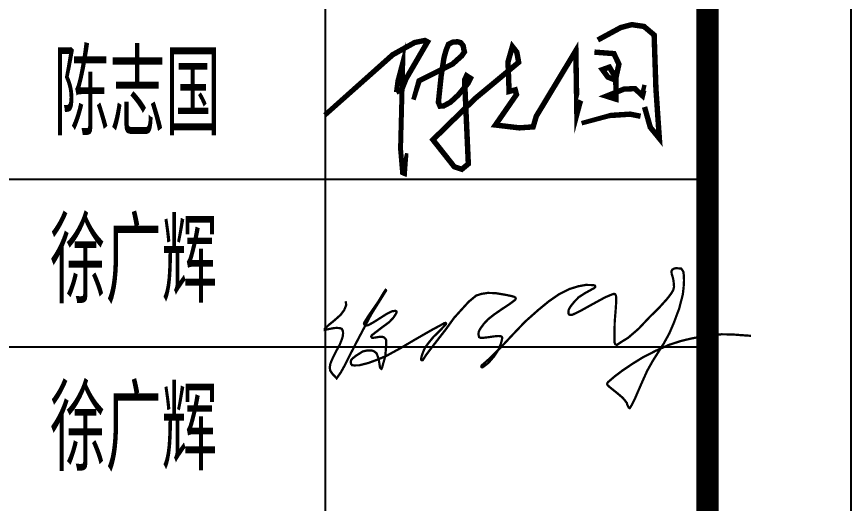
# Model space of a CAD drawing. Extents: x 12152 to 491505, y 111028 to 412681.
# Drawn here: x 80872 to 86846, y 347818 to 351301 of the extents above; entities that cross this region are included whole.
import ezdxf

# ---------------------------------------------------------------- set-up
doc = ezdxf.new("R2010")
doc.units = 0
doc.header["$LTSCALE"] = 1000
doc.header["$MEASUREMENT"] = 0
doc.layers.add('PUB_TITLE', color=4, linetype='Continuous')
doc.layers.add('TEL_TITLE', color=7, linetype='Continuous')
doc.styles.add('TSSD_REIN', font='pdatxt.shx', dxfattribs={"width": 0.7, "bigfont": 'tssdchn.shx'})

# ---------------------------------------------------------------- blocks, each defined once
blk = doc.blocks.new('A$C79942E48')
at = {"const_width": 25}
for points in [[(1265.8, 632.7), (1371.8, 690.1), (1422.7, 703.4), (1479.1, 695), (1525.7, 655.7), (1533.9, 408.7), (1549.7, 178.9), (1507.9, 230.3), (1481.5, 323.8)], [(1250.3, 576.7), (1340.2, 569.8), (1363.3, 521.4), (1347.2, 447.6), (1312.6, 461.4), (1287.2, 496), (1319.5, 507.5), (1349.2, 456.9), (1349.5, 360), (1305.7, 373.8), (1386.4, 406.1), (1437.1, 408.4), (1471.7, 376.1), (1480.9, 413), (1488.1, 411.2)]]:
    blk.add_lwpolyline(points, dxfattribs=at)
for points in [[(7.6, 286.3, 23, 25, 0), (320.4, 564.7, 25, 25, 0), (421.7, 621.1, 25, 25, 0), (468.7, 630.5, 25, 25, 0), (481, 624, 25, 25, 0), (381.2, 452.6, 25, 25, 0), (363.1, 407.1, 25, 25, 0), (336.3, 391.9, 25, 25, 0)], [(336.3, 391.9, 21, 23, 0), (344.3, 444.7, 23, 23, 0), (366.7, 529.3, 23, 23, 0), (366.7, 529.3, 23, 23, 0), (356.4, 131.1, 23, 23, 0), (363.5, 47.2, 23, 23, 0), (365.8, 20.6, 23, 23, 0), (374.7, 16.9, 23, 23, 0), (378.2, 66.9, 23, 23, 0), (378.2, 66.9, 23, 23, 0)], [(415.9, 357.5, 21, 25, 0), (442.1, 444.7, 25, 25, 0), (538, 492.6, 25, 25, 0), (596.2, 521.7, 25, 25, 0), (638.4, 559.5, 25, 25, 0), (648, 573.4, 25, 25, 0), (651.1, 577.8, 25, 25, 0), (649.1, 584.7, 25, 25, 0), (645.2, 606.2, 25, 25, 0), (633.9, 620.4, 25, 25, 0), (619, 624.6, 25, 25, 0), (596.3, 622.5, 25, 25, 0), (577.6, 613, 25, 25, 0), (566.6, 586.1, 25, 25, 0), (557.1, 552.1, 25, 25, 0), (549.6, 504.8, 25, 25, 0), (543.7, 466.9, 25, 25, 0), (535, 383.8, 25, 25, 0), (531, 345, 25, 25, 0), (538.6, 327.7, 25, 25, 0), (554.9, 328.6, 25, 25, 0), (586.6, 345.8, 25, 25, 0), (621.9, 378.3, 25, 25, 0), (667.2, 432.6, 25, 25, 0), (679, 456.1, 25, 25, 0), (660.9, 467.9, 25, 25, 0), (651.8, 448.9, 25, 25, 0), (665.1, 149.5, 25, 25, 0), (669, 61.5, 25, 25, 0), (639, 36.6, 25, 25, 0), (604.3, 48.2, 25, 25, 0), (505.8, 172.7, 25, 25, 0), (699.8, 362.2, 25, 25, 0), (873.6, 506.9, 25, 25, 0), (901.1, 529.8, 25, 25, 0), (892.5, 576.4, 25, 25, 0), (872.2, 602.4, 25, 25, 0), (851.9, 531.5, 25, 25, 0), (856.3, 412.9, 25, 25, 0), (856.9, 395.3, 25, 25, 0), (885.2, 402.7, 25, 25, 0), (891, 381, 25, 25, 0), (794, 240.7, 25, 25, 0), (854.8, 233.4, 25, 25, 0), (904.2, 227.6, 25, 25, 0), (967.8, 232, 25, 25, 0), (982.3, 281.2, 25, 25, 0), (1164.7, 583.6, 25, 25, 0), (1169.5, 291.3, 25, 25, 0), (1184.6, 347.6, 25, 25, 0), (1187.8, 354.1, 25, 25, 0)], [(1191.2, 249, 21, 23, 0), (1323.1, 284.7, 25, 25, 0), (1415.3, 290.7, 25, 25, 0), (1463.2, 281, 25, 25, 0)], [(378.2, 66.9, 23, 16, 0), (385.3, 110.9, 3.2, 3.2, 0)]]:
    blk.add_lwpolyline(points, format="xyseb")
blk = doc.blocks.new('A$C79205BDE')
at = {"const_width": 13.5}
blk.add_lwpolyline([(4908.2, 15597.4), (4910.8, 15581.6), (4910.8, 15572.7), (4908.7, 15566.1), (4899.6, 15544.4), (4877.8, 15515.1), (4841.3, 15482.7), (4807.7, 15455.6), (4784.8, 15433.3), (4784.8, 15426.4), (4838.3, 15436.8), (4854.9, 15437.9), (4875.9, 15436.4), (4885.3, 15432), (4887.8, 15426.9), (4891.7, 15419.7), (4893.1, 15406.5), (4891, 15386.9), (4884.8, 15367), (4872.9, 15337.3), (4849.4, 15294.9), (4831.3, 15257.7), (4821.4, 15235), (4817, 15222.2), (4814.5, 15207.9), (4814.5, 15194.6), (4816.7, 15182.7), (4824, 15171.7), (4832.3, 15160.3), (4843.7, 15148.7), (4854.5, 15137.1), (4880, 15172.8), (4905.5, 15219.2), (4927.3, 15263.4), (4978.5, 15362.5), (5061.9, 15520.7), (5149.5, 15660.1), (5149.2, 15662.9), (5146.5, 15664.8), (5141.3, 15657.7), (5102.7, 15594.1), (5043.4, 15508.4), (5025.7, 15480.4), (5018.9, 15468.7), (5017.7, 15462.6), (5019.2, 15460.1), (5020.9, 15456.9), (5027.5, 15452.3), (5033.7, 15452.3), (5042, 15453.7), (5072.1, 15469.8), (5151, 15519.9), (5184.3, 15536.6), (5199, 15538.9), (5203.2, 15538.9), (5207.5, 15538.9), (5211.4, 15536.4), (5212.5, 15534), (5212.5, 15532.7), (5212.5, 15532), (5209.5, 15524), (5194.2, 15500.1), (5169.5, 15473.5), (5113.3, 15431.8), (5072.9, 15400.6), (5064.1, 15393.8), (5061, 15388.1), (5061.4, 15383.8), (5065.2, 15379.4), (5070.2, 15378.5), (5082.9, 15380), (5110.4, 15384.7), (5127.1, 15384.9), (5137.2, 15381), (5145.6, 15373.5), (5149.8, 15365.4), (5150.2, 15348.8), (5149.5, 15325.2), (5144.8, 15269.3), (5125.2, 15199.5), (5121.8, 15193.5), (5117.6, 15196.3), (5113.2, 15202.2), (5105.5, 15252), (5093, 15285.9), (5085.6, 15292), (5076.2, 15299.3), (5061.5, 15303.8), (5037.3, 15303.5), (5009.9, 15297.2), (4988.2, 15283.3), (4970.7, 15272.3), (4949.2, 15255.5), (4941.4, 15245.9), (4938.9, 15237.5), (4939, 15230.2), (4941.4, 15222.6), (4946.1, 15216), (4956.8, 15214.3), (4989, 15214.6), (5043.7, 15228.5), (5108.5, 15252.6), (5154.7, 15272.8), (5233.2, 15315.7), (5320, 15367), (5420.3, 15424.7), (5472.3, 15452.5), (5497.9, 15466.8), (5504.3, 15467.7), (5506.5, 15466.2), (5507.2, 15463.2), (5506.1, 15459.5), (5481.9, 15433.6), (5458.7, 15410), (5432.1, 15384.2), (5403.9, 15349.8), (5381.2, 15319.3), (5371, 15295.4), (5362.7, 15272.9), (5359.1, 15257.3), (5358.9, 15247.8), (5361.6, 15244.7), (5366.4, 15244.4), (5370, 15248), (5386.5, 15273.9), (5415.5, 15312.7), (5452.1, 15360), (5507.3, 15431.1), (5555.2, 15497.9), (5642.7, 15594.2), (5687.5, 15631.2), (5720, 15641), (5755.9, 15646.5), (5800.9, 15645.4), (5863.4, 15635), (5897.9, 15627.9), (5914.5, 15622.9), (5920.2, 15619), (5921.8, 15617), (5922.9, 15612.8), (5921.4, 15608.4), (5918.3, 15603.9), (5885.4, 15579.4), (5842.4, 15551.2), (5794.5, 15518.1), (5758.4, 15489.8), (5732.6, 15462.2), (5713.3, 15435.7), (5703.6, 15418.9), (5701.6, 15409.5), (5701.3, 15395.4), (5704.5, 15383), (5714.3, 15378.3), (5734.2, 15379.4), (5764.4, 15382.9), (5798, 15387.7), (5817.6, 15389.6), (5830.6, 15388.7), (5838, 15386.2), (5841, 15383.4), (5842.1, 15377.9), (5840, 15365.4), (5834.2, 15343.4), (5820.5, 15309), (5793.1, 15267.3), (5760.3, 15229.5), (5727.2, 15204.3), (5723.1, 15202.5), (5721, 15203.1), (5719.2, 15203.9), (5717.8, 15205.1), (5717.4, 15207), (5717.8, 15210.1), (5719.6, 15213.9), (5733.2, 15225.4), (5763.5, 15252.3), (5794.1, 15281.6), (5835.9, 15323.7), (5906.1, 15398.8), (5978.9, 15475.2), (6057.6, 15545), (6119.8, 15596.1), (6181.1, 15638.6), (6242, 15669.4), (6296.6, 15686.2), (6340.1, 15694.2), (6381.8, 15693.4), (6394.2, 15691), (6397.1, 15686), (6396.2, 15681), (6390.3, 15674.4), (6380.6, 15669.8), (6336.1, 15645.2), (6298.5, 15621), (6272, 15593.5), (6251.2, 15567.7), (6239.2, 15547.5), (6237.1, 15534.2), (6236.9, 15526.1), (6240.6, 15518.3), (6247.3, 15515.5), (6255.5, 15515), (6263.5, 15517.5), (6302.2, 15535.8), (6381.3, 15579.5), (6455.2, 15619.9), (6497.3, 15637.5), (6508.2, 15640.7), (6510.8, 15640.7), (6514.6, 15639.8), (6516.9, 15637.5), (6517.6, 15635.6), (6520.5, 15630.9), (6522.2, 15618.9), (6521.4, 15582.9), (6518.7, 15541.2), (6513.3, 15475.5), (6512.2, 15420.1), (6512.5, 15372), (6512.1, 15350.5), (6515.9, 15341.7), (6520.6, 15338.2), (6523.5, 15336.9), (6527.6, 15337.3), (6554.8, 15355.3), (6593.6, 15379.3), (6655.9, 15432.9), (6722.2, 15503.3), (6775.9, 15555.6), (6826, 15611.2), (6849.4, 15641.6), (6862, 15662.9), (6867.1, 15683.1), (6864, 15720.1), (6858, 15745.4), (6852.9, 15761.1), (6852.5, 15776.3), (6856, 15784.8), (6865.1, 15790.6), (6877.8, 15793.8), (6890.6, 15793.3), (6908.4, 15792.1), (6912.4, 15788.3), (6918.2, 15780.1), (6922.9, 15772.3), (6924.8, 15756.7), (6926.7, 15720.2), (6924.2, 15679.2), (6919.4, 15637), (6908.2, 15593.7), (6897.7, 15552.6), (6881, 15508.5), (6867.3, 15471.2), (6839.8, 15406.7), (6806.7, 15346.2), (6739.9, 15240.6), (6706.6, 15181.4), (6667.5, 15093.7), (6634.9, 15018.5), (6615.4, 14978.8), (6604.5, 14961.1), (6602.1, 14959.1), (6599.5, 14960.9), (6596.5, 14963.2), (6589, 14977.5), (6585.5, 14989.9), (6573.1, 15006.7), (6559.7, 15022), (6531.3, 15046.2), (6483.8, 15084.2), (6472.3, 15094.4), (6468.1, 15102.4), (6469.7, 15108.8), (6474.2, 15115.1), (6513.1, 15148.6), (6557.4, 15182.1), (6619.7, 15224.1), (6680, 15261.4), (6759.2, 15302.1), (6837.9, 15337.1), (6905.8, 15359), (6966.6, 15373.9), (7029.8, 15385.9), (7094.9, 15394.1), (7151.1, 15399.8), (7216.6, 15398.7), (7267.7, 15394.7), (7326.2, 15390.7)], dxfattribs=at)
at = {"layer": 'PUB_TITLE'}
for p, q in [((4787, 19325), (4787, 12345.4)), ((25, 16325), (7025, 16325)), ((25, 15325), (7025, 15325))]:
    blk.add_line(p, q, dxfattribs=at)
at = {"layer": 'PUB_TITLE', "const_width": 50}
blk.add_lwpolyline([(25, 19325), (7025, 19325), (7025, 12325), (25, 12325)], close=True, dxfattribs=at)
at = {"xscale": 1.293732000181451, "yscale": 1.293732000181451, "zscale": 1.293732000181451}
blk.add_blockref('A$C79942E48', (4774.6, 16336.6), dxfattribs=at)
at = {"layer": 'PUB_TITLE', "style": 'TSSD_REIN', "width": 0.7}
for s, p in [('陈志国', (3166.6, 16586, -125)), ('徐广辉', (3144.6, 15586)), ('徐广辉', (3144.6, 14586))]:
    blk.add_text(s, height=500, dxfattribs=at).set_placement(p)

msp = doc.modelspace()

# ---------------------------------------------------------------- linework, layer by layer
at = {"color": 7}
msp.add_line((85845.9, 330534.9), (85845.9, 359655.2), dxfattribs=at)
at = {"layer": 'TEL_TITLE'}
msp.add_lwpolyline([(12545.9, 329534.9), (86845.9, 329534.9), (86845.9, 371534.9), (12545.9, 371534.9)], close=True, dxfattribs=at)
at = {"layer": 'TEL_TITLE', "const_width": 100}
msp.add_lwpolyline([(15045.9, 330534.9), (85845.9, 330534.9), (85845.9, 370534.9), (15045.9, 370534.9)], close=True, dxfattribs=at)

# ---------------------------------------------------------------- block references
at = {"xscale": 1.199999999953434, "yscale": 1.199999999953434, "zscale": 1.199999999953434}
msp.add_blockref('A$C79205BDE', (77336.5, 330547.9), dxfattribs=at)

doc.saveas('drawing.dxf')
